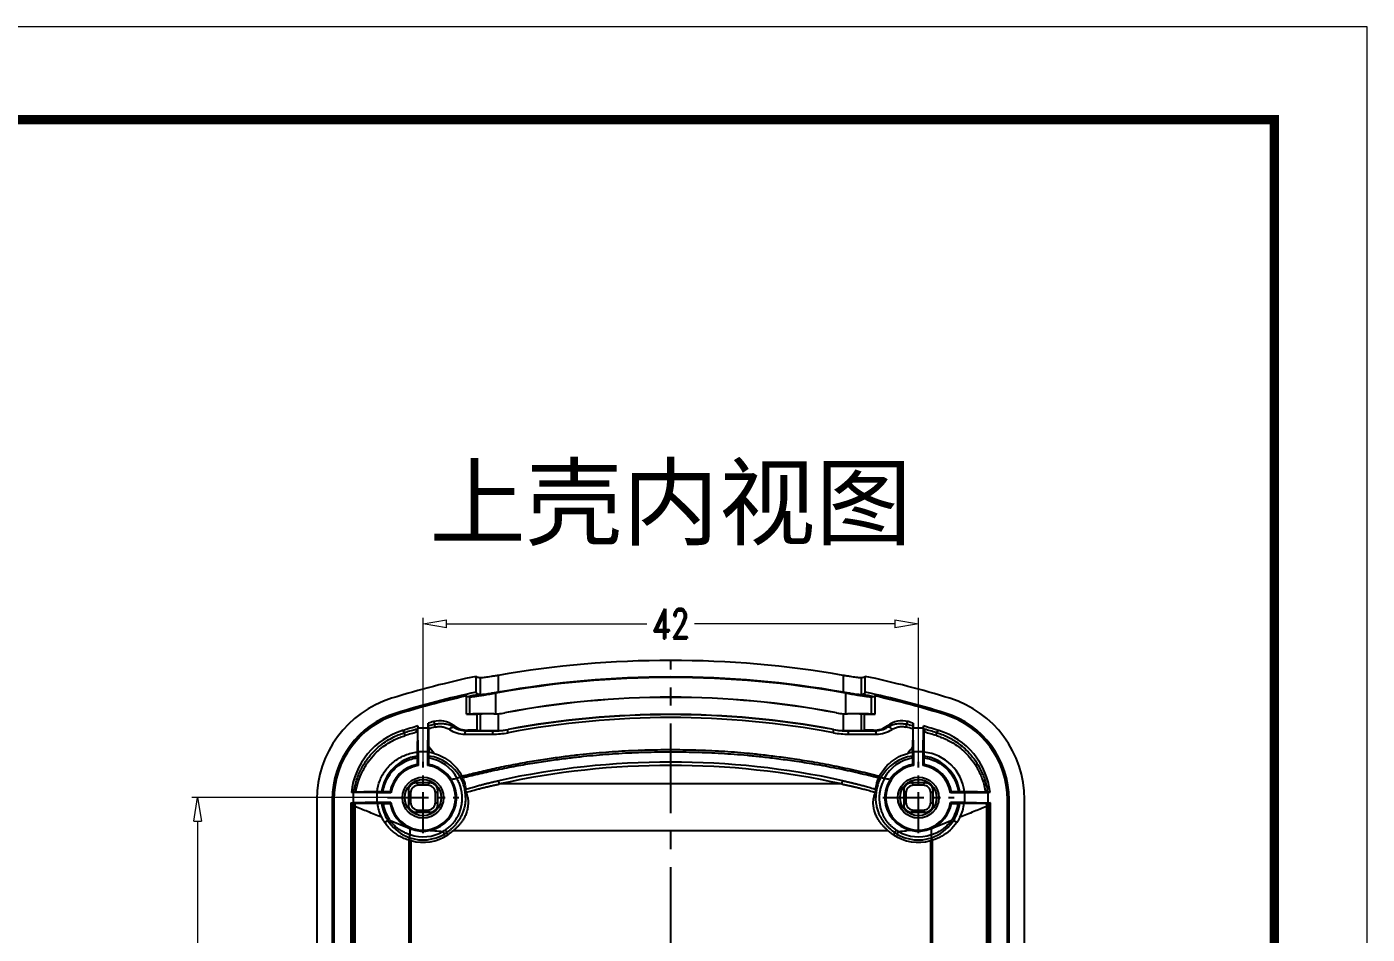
# Model space of a CAD drawing. Header units: millimetres. Extents: x 4688 to 5146, y 1130 to 1448.
# Drawn here: x 5032 to 5145.6, y 1370.7 to 1447.6 of the extents above; entities that cross this region are included whole.
import ezdxf
from ezdxf.enums import TextEntityAlignment as Align

# ---------------------------------------------------------------- set-up
doc = ezdxf.new("R2010")
doc.units = ezdxf.units.MM
doc.linetypes.add('CENTER', pattern=[50.8, 31.75, -6.35, 6.35, -6.35])
for name, color, linetype, lineweight in [('dim', 82, 'Continuous', 9), ('from', 7, 'Continuous', 13), ('text', 212, 'Continuous', 20)]:
    doc.layers.add(name, color=color, linetype=linetype, lineweight=lineweight)
doc.styles.add('ROMAND', font='romand.shx', dxfattribs={"width": 0.75, "bigfont": 'gbcbig.shx'})
doc.styles.add('楷体', font='')
doc.styles.get('楷体').set_extended_font_data('KaiTi_GB2312')
doc.dimstyles.new('YanXiu', dxfattribs={"dimtxt": 2.5, "dimasz": 2.2, "dimexe": 1, "dimexo": 0, "dimgap": 0.66, "dimtad": 0, "dimzin": 9, "dimdsep": 46, "dimtxsty": 'ROMAND', "dimblk": 'CLOSEDBLANK', "dimcen": 0, "dimclrd": 3, "dimclre": 3, "dimclrt": 7, "dimazin": 2, "dimtfac": 1, "dimtofl": 0, "dimtmove": 0, "dimatfit": 3, "dimldrblk": 'CLOSEDBLANK', "dimfxl": 1, "dimlwd": 5, "dimlwe": 5, "dimarcsym": 0})

# ---------------------------------------------------------------- blocks, each defined once
blk = doc.blocks.new('_ClosedBlank')
at = {"color": 0, "linetype": 'ByBlock', "lineweight": -2}
for p, q in [((-1, 0.167), (0, 0)), ((-1, 0.167), (-1, -0.167)), ((0, 0), (-1, -0.167))]:
    blk.add_line(p, q, dxfattribs=at)
blk = doc.blocks.new('*D19')
at = {"layer": 'Defpoints', "color": 0, "transparency": 16777216}
for p in [(5046.47, 1382.3), (5062.56, 1382.3), (5062.56, 1246.3)]:
    blk.add_point(p, dxfattribs=at)
at = {"layer": 'dim', "color": 3, "lineweight": 5, "transparency": 16777216}
for p, q in [((5062.56, 1382.3), (5045.97, 1382.3)), ((5046.47, 1380.3), (5046.47, 1317.08)), ((5046.47, 1248.3), (5046.47, 1311.52)), ((5062.56, 1246.3), (5045.97, 1246.3))]:
    blk.add_line(p, q, dxfattribs=at)
at = {"layer": 'dim', "color": 3, "lineweight": 5, "transparency": 16777216, "xscale": 2, "yscale": 2, "zscale": 2}
for p, rotation in [((5046.47, 1382.3), 90), ((5046.47, 1246.3), 270)]:
    blk.add_blockref('_ClosedBlank', p, dxfattribs=dict(at, rotation=rotation))
at = {"layer": 'dim', "color": 7, "transparency": 16777216, "insert": (5046.47, 1314.3), "char_height": 2.5, "attachment_point": 5, "rotation": 90, "style": 'ROMAND'}
blk.add_mtext('136', dxfattribs=at)
blk = doc.blocks.new('*D22')
at = {"layer": 'Defpoints', "color": 0, "transparency": 16777216}
for p in [(5107.58, 1397.04), (5065.58, 1385.32), (5107.58, 1385.32)]:
    blk.add_point(p, dxfattribs=at)
at = {"layer": 'dim', "color": 3, "lineweight": 5, "transparency": 16777216}
for p, q in [((5065.58, 1385.32), (5065.58, 1397.54)), ((5067.58, 1397.04), (5084.56, 1397.04)), ((5105.58, 1397.04), (5088.6, 1397.04)), ((5107.58, 1385.32), (5107.58, 1397.54))]:
    blk.add_line(p, q, dxfattribs=at)
at = {"layer": 'dim', "color": 3, "lineweight": 5, "transparency": 16777216, "xscale": 2, "yscale": 2, "zscale": 2, "rotation": 180}
blk.add_blockref('_ClosedBlank', (5065.58, 1397.04), dxfattribs=at)
at = {"layer": 'dim', "color": 3, "lineweight": 5, "transparency": 16777216, "xscale": 2, "yscale": 2, "zscale": 2}
blk.add_blockref('_ClosedBlank', (5107.58, 1397.04), dxfattribs=at)
at = {"layer": 'dim', "color": 7, "transparency": 16777216, "insert": (5086.58, 1397.04), "char_height": 2.5, "attachment_point": 5, "style": 'ROMAND'}
blk.add_mtext('42', dxfattribs=at)

msp = doc.modelspace()

# ---------------------------------------------------------------- linework, layer by layer
at = {"color": 1, "linetype": 'CENTER', "ltscale": 0.24}
msp.add_line((5086.581, 1234.671), (5086.581, 1393.926), dxfattribs=at)
at = {"color": 7, "linetype": 'Continuous'}
for p, q in [((5070.084, 1391.241), (5070.084, 1392.579)), ((5070.44, 1392.449), (5070.44, 1391.017)), ((5071.962, 1392.662), (5071.962, 1391.235)), ((5101.2, 1392.662), (5101.2, 1391.235)), ((5102.722, 1392.449), (5102.722, 1391.017)), ((5103.078, 1391.241), (5103.078, 1392.579)), ((5071.759, 1389.403), (5071.759, 1391.15)), ((5101.403, 1391.15), (5101.403, 1389.403)), ((5069.258, 1389.359), (5069.258, 1390.916)), ((5069.553, 1389.38), (5069.553, 1390.816)), ((5103.609, 1389.38), (5103.609, 1390.816)), ((5103.904, 1389.359), (5103.904, 1390.916)), ((5063.306, 1389.469), (5063.348, 1389.335)), ((5069.258, 1389.359), (5070.161, 1389.359)), ((5070.161, 1388.009), (5070.161, 1389.359)), ((5070.44, 1389.379), (5070.44, 1387.99)), ((5071.585, 1389.392), (5071.585, 1389.4)), ((5071.962, 1389.406), (5071.962, 1387.987)), ((5072.525, 1389.481), (5072.524, 1389.489)), ((5100.637, 1389.481), (5100.638, 1389.489)), ((5101.2, 1389.406), (5101.2, 1387.987)), ((5101.577, 1389.392), (5101.577, 1389.4)), ((5102.722, 1389.379), (5102.722, 1387.99)), ((5103.001, 1389.359), (5103.904, 1389.359)), ((5103.001, 1388.009), (5103.001, 1389.359)), ((5109.856, 1389.469), (5109.815, 1389.335)), ((5064.073, 1387.817), (5063.834, 1387.979)), ((5065.052, 1388.099), (5065.106, 1388.114)), ((5065.102, 1387.792), (5065.055, 1387.85)), ((5065.103, 1387.863), (5065.102, 1387.792)), ((5065.145, 1388.372), (5065.106, 1388.114)), ((5065.145, 1388.372), (5065.145, 1388.178)), ((5066.017, 1388.178), (5065.145, 1388.178)), ((5065.181, 1386.178), (5065.145, 1388.178)), ((5065.981, 1386.178), (5066.017, 1388.178)), ((5066.017, 1388.618), (5066.058, 1388.376)), ((5066.017, 1388.178), (5066.017, 1388.618)), ((5069.251, 1387.959), (5071.585, 1387.954)), ((5070.161, 1388.009), (5069.38, 1388.009)), ((5071.585, 1387.977), (5071.585, 1387.954)), ((5072.786, 1388.085), (5072.79, 1388.063)), ((5100.376, 1388.085), (5100.372, 1388.063)), ((5101.577, 1387.977), (5101.577, 1387.954)), ((5101.577, 1387.954), (5103.912, 1387.959)), ((5103.782, 1388.009), (5103.001, 1388.009)), ((5107.105, 1388.376), (5107.145, 1388.618)), ((5107.145, 1388.618), (5107.145, 1388.178)), ((5108.017, 1388.178), (5107.145, 1388.178)), ((5107.181, 1386.178), (5107.145, 1388.178)), ((5107.981, 1386.178), (5108.017, 1388.178)), ((5108.056, 1388.114), (5108.017, 1388.372)), ((5108.017, 1388.178), (5108.017, 1388.372)), ((5108.056, 1388.114), (5108.113, 1388.098)), ((5108.06, 1387.863), (5108.11, 1387.849)), ((5108.06, 1387.786), (5108.06, 1387.863)), ((5108.06, 1387.786), (5108.11, 1387.849)), ((5109.089, 1387.817), (5109.328, 1387.979)), ((5066.535, 1386.035), (5066.068, 1386.61)), ((5066.068, 1386.61), (5066.07, 1386.135)), ((5107.093, 1386.135), (5107.094, 1386.559)), ((5065.089, 1385.671), (5065.088, 1385.099)), ((5065.095, 1386.157), (5065.09, 1385.815)), ((5065.981, 1386.178), (5065.181, 1386.178)), ((5065.181, 1386.178), (5065.181, 1385.019)), ((5065.981, 1385.019), (5065.981, 1386.178)), ((5066.074, 1385.822), (5066.07, 1386.135)), ((5066.078, 1385.101), (5066.076, 1385.656)), ((5107.086, 1385.656), (5107.085, 1385.101)), ((5107.093, 1386.135), (5107.088, 1385.821)), ((5107.981, 1386.178), (5107.181, 1386.178)), ((5107.181, 1386.178), (5107.181, 1385.019)), ((5107.981, 1385.019), (5107.981, 1386.178)), ((5108.072, 1385.815), (5108.067, 1386.157)), ((5108.075, 1385.099), (5108.073, 1385.671)), ((5066.161, 1383.542), (5065.002, 1383.542)), ((5065.002, 1383.542), (5065.193, 1383.351)), ((5065.969, 1383.351), (5065.193, 1383.351)), ((5066.161, 1383.542), (5065.969, 1383.351)), ((5068.912, 1384.072), (5068.769, 1383.996)), ((5101.09, 1383.454), (5072.072, 1383.454)), ((5104.25, 1384.072), (5104.393, 1383.996)), ((5108.161, 1383.542), (5107.002, 1383.542)), ((5107.002, 1383.542), (5107.193, 1383.351)), ((5107.969, 1383.351), (5107.193, 1383.351)), ((5108.161, 1383.542), (5107.969, 1383.351)), ((5056.581, 1382.131), (5056.581, 1246.466)), ((5057.89, 1382.122), (5058.03, 1382.122)), ((5057.89, 1382.122), (5057.89, 1246.475)), ((5058.03, 1382.122), (5058.03, 1246.475)), ((5059.655, 1382.734), (5059.505, 1382.734)), ((5061.655, 1382.698), (5059.655, 1382.734)), ((5059.655, 1382.734), (5059.655, 1381.863)), ((5062.86, 1382.698), (5061.655, 1382.698)), ((5061.655, 1382.698), (5061.655, 1381.898)), ((5062.072, 1382.786), (5061.681, 1382.78)), ((5062.783, 1382.789), (5062.191, 1382.787)), ((5064.337, 1382.878), (5064.528, 1382.687)), ((5064.337, 1382.878), (5064.337, 1381.719)), ((5064.528, 1382.687), (5064.528, 1381.91)), ((5066.825, 1382.878), (5066.634, 1382.687)), ((5066.634, 1381.91), (5066.634, 1382.687)), ((5066.825, 1381.719), (5066.825, 1382.878)), ((5106.337, 1382.878), (5106.528, 1382.687)), ((5106.337, 1382.878), (5106.337, 1381.719)), ((5106.528, 1382.687), (5106.528, 1381.91)), ((5108.825, 1382.878), (5108.634, 1382.687)), ((5108.634, 1381.91), (5108.634, 1382.687)), ((5108.825, 1381.719), (5108.825, 1382.878)), ((5111.507, 1382.698), (5110.302, 1382.698)), ((5110.971, 1382.787), (5110.379, 1382.789)), ((5111.481, 1382.78), (5111.09, 1382.786)), ((5111.507, 1382.698), (5113.507, 1382.734)), ((5111.507, 1381.898), (5111.507, 1382.698)), ((5113.657, 1382.734), (5113.507, 1382.734)), ((5113.507, 1381.863), (5113.507, 1382.734)), ((5115.273, 1382.122), (5115.133, 1382.122)), ((5115.133, 1246.475), (5115.133, 1382.122)), ((5115.273, 1246.475), (5115.273, 1382.122)), ((5116.581, 1246.466), (5116.581, 1382.131)), ((5059.469, 1381.863), (5059.655, 1381.863)), ((5059.469, 1381.863), (5059.66, 1381.831)), ((5059.469, 1381.863), (5059.469, 1246.734)), ((5061.655, 1381.898), (5059.655, 1381.863)), ((5059.819, 1381.544), (5059.66, 1381.544)), ((5059.66, 1247.053), (5059.66, 1381.544)), ((5059.819, 1381.545), (5059.822, 1381.828)), ((5059.819, 1247.052), (5059.819, 1381.545)), ((5061.655, 1381.898), (5062.86, 1381.898)), ((5061.69, 1381.816), (5062.07, 1381.81)), ((5062.197, 1381.809), (5062.782, 1381.807)), ((5064.337, 1381.719), (5064.528, 1381.91)), ((5065.002, 1381.055), (5065.193, 1381.246)), ((5065.002, 1381.055), (5066.161, 1381.055)), ((5065.193, 1381.246), (5065.969, 1381.246)), ((5066.161, 1381.055), (5065.969, 1381.246)), ((5066.825, 1381.719), (5066.634, 1381.91)), ((5106.337, 1381.719), (5106.528, 1381.91)), ((5107.002, 1381.055), (5107.193, 1381.246)), ((5107.002, 1381.055), (5108.161, 1381.055)), ((5107.193, 1381.246), (5107.969, 1381.246)), ((5108.161, 1381.055), (5107.969, 1381.246)), ((5108.825, 1381.719), (5108.634, 1381.91)), ((5110.302, 1381.898), (5111.507, 1381.898)), ((5110.38, 1381.807), (5110.965, 1381.809)), ((5111.092, 1381.81), (5111.472, 1381.816)), ((5111.507, 1381.898), (5113.507, 1381.863)), ((5113.34, 1381.828), (5113.343, 1381.545)), ((5113.343, 1381.545), (5113.343, 1247.052)), ((5113.343, 1381.544), (5113.502, 1381.544)), ((5113.693, 1381.863), (5113.502, 1381.831)), ((5113.502, 1381.831), (5113.502, 1381.544)), ((5113.502, 1381.544), (5113.502, 1247.053)), ((5113.507, 1381.863), (5113.693, 1381.863)), ((5113.693, 1246.734), (5113.693, 1381.863)), ((5062.325, 1380.178), (5062.604, 1380.36)), ((5110.838, 1380.178), (5110.558, 1380.361)), ((5064.39, 1378.684), (5064.459, 1378.892)), ((5064.411, 1362.597), (5064.411, 1378.681)), ((5064.486, 1379.634), (5064.594, 1379.626)), ((5064.486, 1379.157), (5064.486, 1379.634)), ((5064.563, 1362.647), (5064.563, 1378.649)), ((5066.195, 1379.517), (5066.581, 1379.491)), ((5067.266, 1379.43), (5067.397, 1379.206)), ((5105.019, 1379.491), (5068.143, 1379.491)), ((5105.896, 1379.43), (5105.765, 1379.206)), ((5106.967, 1379.517), (5106.581, 1379.491)), ((5108.677, 1379.634), (5108.568, 1379.626)), ((5108.599, 1378.649), (5108.599, 1362.647)), ((5108.677, 1379.634), (5108.677, 1379.157)), ((5108.772, 1378.684), (5108.704, 1378.892)), ((5108.752, 1378.681), (5108.752, 1362.597))]:
    msp.add_line(p, q, dxfattribs=at)
at = {"color": 1, "linetype": 'CENTER', "ltscale": 0.11}
for p, q in [((5065.581, 1379.273), (5065.581, 1385.323)), ((5107.581, 1379.273), (5107.581, 1385.323)), ((5062.556, 1382.298), (5068.606, 1382.298)), ((5104.556, 1382.298), (5110.606, 1382.298))]:
    msp.add_line(p, q, dxfattribs=at)
at = {"color": 7, "linetype": 'Continuous'}
for centre, radius in [((5065.581, 1382.298), 1.741), ((5065.581, 1382.298), 1.539), ((5107.581, 1382.298), 1.741), ((5107.581, 1382.298), 1.539)]:
    msp.add_circle(centre, radius, dxfattribs=at)
for centre, radius, start, end in [((5086.581, 1308.8), 85.126, 80.11124, 99.88876), ((5086.581, 1314.298), 80, 101.90034, 107.21133), ((5086.581, 1309.085), 83.392, 79.7622, 100.2378), ((5086.581, 1309), 83.524, 79.91963, 100.08037), ((5086.581, 1314.298), 80, 72.78867, 78.09966), ((5086.581, 1314.298), 78.691, 102.1012, 107.20399), ((5086.581, 1314.298), 78.459, 101.99955, 102.67725), ((5086.581, 1314.298), 78.459, 77.32275, 78.00045), ((5086.581, 1314.298), 78.691, 72.79601, 77.8988), ((5065.566, 1382.133), 8.985, 107.19763, 180.0137), ((5086.581, 1314.298), 78.551, 102.73995, 107.20399), ((5086.581, 1315.068), 75.737, 79.30357, 100.69643), ((5086.581, 1315.079), 75.718, 79.30207, 100.69793), ((5086.581, 1314.298), 78.551, 72.79601, 77.26005), ((5107.596, 1382.133), 8.985, 359.9863, 72.80237), ((5065.581, 1382.122), 7.691, 107.20399, 180), ((5065.581, 1382.122), 7.551, 107.20399, 180), ((5066.981, 1386.807), 2.001, 53.14634, 105.10895), ((5071.565, 1394.649), 5.258, 270.22532, 274.33319), ((5071.572, 1394.598), 5.198, 270.14854, 272.06856), ((5071.575, 1394.513), 5.113, 272.06874, 280.69669), ((5071.575, 1394.513), 5.121, 274.33573, 280.69825), ((5086.581, 1313.532), 75.819, 79.51698, 100.48302), ((5086.581, 1314.551), 74.532, 79.33507, 100.66491), ((5086.581, 1313.873), 75.461, 79.46986, 100.53014), ((5101.587, 1394.513), 5.121, 259.30174, 265.66428), ((5101.587, 1394.513), 5.113, 259.30329, 267.93128), ((5101.597, 1394.646), 5.254, 265.66551, 269.77599), ((5101.59, 1394.597), 5.197, 267.93134, 269.85155), ((5106.181, 1386.807), 2.001, 74.89096, 126.85371), ((5107.581, 1382.122), 7.551, 0, 72.79601), ((5107.581, 1382.122), 7.691, 0, 72.79601), ((5065.658, 1382.065), 6.189, 107.14299, 173.79192), ((5086.581, 1314.298), 77.112, 106.13976, 107.15683), ((5155.9, 1081.45), 319.583, 106.51472, 106.70135), ((5092.888, 1289.55), 102.405, 105.7727, 106.34263), ((5071.435, 1365.666), 23.082, 105.92301, 106.04611), ((5086.581, 1314.298), 77.112, 105.12607, 105.46673), ((5086.52, 1312.102), 78.971, 104.60292, 105.0175), ((5086.949, 1307.701), 83.1, 104.16588, 104.55858), ((5068.559, 1390.037), 2.468, 211.7198, 217.86067), ((5069.142, 1390.108), 2.426, 236.91162, 269.82356), ((5069.38, 1390.01), 2, 233.16545, 270.00214), ((5069.256, 1389.905), 1.946, 237.32577, 269.85806), ((5065.186, 1398.601), 11.392, 290.90206, 291.60021), ((5071.501, 1394.629), 6.954, 269.84794, 280.66444), ((5071.6, 1394.471), 6.518, 269.8726, 280.52532), ((5071.61, 1394.299), 6.322, 269.77593, 273.19013), ((5071.599, 1394.503), 6.527, 273.18896, 280.4827), ((5101.562, 1394.471), 6.518, 259.47471, 270.12745), ((5101.661, 1394.629), 6.954, 259.33559, 270.15205), ((5101.563, 1394.503), 6.527, 259.51728, 266.81107), ((5101.552, 1394.294), 6.318, 266.8086, 270.22535), ((5103.782, 1390.01), 2, 269.99892, 306.83351), ((5103.907, 1389.904), 1.945, 270.1443, 302.6822), ((5104.02, 1390.109), 2.427, 270.18601, 303.0794), ((5086.215, 1307.696), 83.105, 75.44359, 75.83628), ((5104.614, 1390.03), 2.456, 322.12363, 328.29597), ((5086.641, 1312.099), 78.975, 74.98236, 75.39692), ((5086.581, 1314.298), 77.112, 74.53327, 74.87393), ((5086.581, 1314.298), 77.112, 72.84317, 73.86024), ((5028.355, 1118.668), 280.747, 73.28415, 73.49604), ((5080.437, 1290.115), 101.817, 73.65557, 74.22727), ((5107.504, 1382.065), 6.189, 6.20658, 72.85852), ((5122.33, 1373.829), 19.859, 140.10311, 142.03029), ((5065.6, 1382.289), 3.563, 98.22552, 171.98488), ((5065.498, 1382.372), 3.806, 74.18119, 81.36864), ((5065.606, 1382.262), 3.59, 28.84822, 82.50005), ((5065.532, 1382.374), 3.327, 27.76066, 80.60104), ((5107.555, 1382.263), 3.589, 97.48684, 151.16075), ((5107.628, 1382.376), 3.325, 99.38226, 152.25107), ((5107.678, 1382.31), 3.869, 98.70811, 105.04383), ((5107.66, 1382.331), 3.848, 6.6981, 83.9313), ((5107.562, 1382.289), 3.563, 8.01628, 81.77314), ((5065.589, 1382.294), 2.849, 100.13008, 169.99812), ((5065.581, 1382.298), 2.75, 188.3636, 81.6364), ((5065.581, 1382.298), 2.75, 98.3636, 171.6364), ((5059.557, 1378.507), 8.604, 49.18426, 50.00235), ((5071.641, 1378.465), 8.66, 129.97511, 130.81318), ((5065.59, 1382.292), 2.851, 32.53606, 80.1471), ((5086.581, 1317.109), 68.201, 77.65117, 102.34883), ((5086.581, 1317.456), 67.574, 77.6, 102.4), ((5107.581, 1382.298), 2.75, 98.3636, 351.6364), ((5107.572, 1382.292), 2.851, 99.85202, 147.46496), ((5101.553, 1378.503), 8.61, 49.18441, 50.02731), ((5113.636, 1378.471), 8.653, 129.99992, 130.81347), ((5107.581, 1382.298), 2.75, 8.3636, 81.6364), ((5107.574, 1382.294), 2.849, 10.00191, 79.8699), ((5065.581, 1382.298), 2.849, 247.37135, 32.25259), ((5069.256, 1378.576), 5.399, 98.70101, 103.52882), ((5065.639, 1382.319), 3.55, 359.66223, 28.17115), ((5069.862, 1384.637), 1.105, 207.90506, 210.75905), ((5107.524, 1382.319), 3.551, 151.83221, 180.33423), ((5103.103, 1384.448), 1.208, 337.28159, 341.87259), ((5103.306, 1384.633), 1.099, 329.2669, 332.1151), ((5103.906, 1378.576), 5.399, 76.47118, 81.29896), ((5107.581, 1382.298), 2.849, 147.74741, 292.62885), ((5068.853, 1321.063), 62.376, 98.42379, 98.6194), ((5065.373, 634.874), 747.915, 90.282858, 90.420154), ((5069.403, 1388.349), 8.645, 220.02412, 220.81375), ((5066.702, 1381.851), 2.703, 9.52225, 19.36809), ((5106.46, 1381.851), 2.702, 160.63061, 170.47835), ((5103.794, 1388.319), 8.599, 319.18411, 319.97802), ((5108.071, 680.895), 701.893, 89.57532, 89.721618), ((5104.254, 1320.701), 62.742, 81.38117, 81.57564), ((4916.647, 1381.53), 143.013, 0.00582, 0.1206), ((5064.869, 2022.362), 640.554, 269.548616, 269.71572), ((5065.52, 1382.344), 3.866, 187.8539, 206.30454), ((5065.607, 1382.29), 3.57, 187.72937, 212.72709), ((5065.525, 1382.315), 3.366, 188.65144, 213.25397), ((5069.37, 1376.276), 8.601, 139.18417, 139.98871), ((5065.588, 1382.295), 2.848, 189.87206, 247.22318), ((5107.575, 1382.295), 2.848, 292.7768, 350.12795), ((5103.756, 1376.246), 8.648, 40.01349, 40.81363), ((5107.637, 1382.316), 3.366, 326.75195, 351.34437), ((5107.556, 1382.29), 3.568, 327.2741, 352.27345), ((5107.645, 1382.343), 3.863, 333.68907, 352.15363), ((5108.046, 2060.956), 679.149, 270.289006, 270.446614), ((5065.111, 1382.148), 3.413, 206.39521, 215.26028), ((5065.749, 1382.38), 3.737, 212.70693, 215.70983), ((5065.612, 1382.272), 3.564, 215.59301, 251.15544), ((5107.549, 1382.274), 3.566, 288.8519, 324.39585), ((5107.384, 1382.398), 3.772, 324.31857, 327.30042), ((5065.027, 1383.431), 4.79, 262.35779, 262.60854), ((5065.581, 1382.298), 3.587, 251.7609, 300.42338), ((5067.954, 1379.702), 3.469, 180.54747, 181.13193), ((5065.581, 1382.298), 3.327, 250.77503, 300.42883), ((5065.581, 1382.298), 3.789, 254.40763, 303.86652), ((5071.806, 1434.634), 55.39, 264.58766, 265.29893), ((5065.888, 1381.779), 2.983, 300.39351, 305.04085), ((5107.581, 1382.298), 3.789, 236.13948, 285.59237), ((5107.261, 1381.759), 2.959, 234.94051, 239.62494), ((5107.581, 1382.298), 3.587, 239.57662, 288.23912), ((5101.362, 1434.567), 55.323, 274.70086, 275.41299), ((5107.581, 1382.298), 3.327, 239.57117, 289.22497), ((5105.208, 1379.702), 3.469, 358.86807, 359.45253), ((5108.135, 1383.43), 4.789, 277.39144, 277.64225)]:
    msp.add_arc(centre, radius, start, end, dxfattribs=at)
for centre, major_axis, ratio, start_param, end_param in [((5095.081, 1389.342), (25.9, 0), 0.0087269, 2.971826, 3.0642956), ((5072.412, 1389.376), (2.9, 0), 0.0087269, 1.8597618, 2.971826), ((5095.081, 1389.342), (25, 0), 0.0087269, 2.971826, 3.0615071), ((5072.412, 1389.376), (2, 0), 0.0087269, 1.9967541, 2.971826), ((5100.75, 1389.376), (2.9, 0), 0.0087269, 0.1697667, 1.2818308), ((5100.75, 1389.376), (2, 0), 0.0087269, 0.1697667, 1.1448386), ((5078.081, 1389.342), (25, 0), 0.0087269, 0.0800856, 0.1697667), ((5078.081, 1389.342), (25.9, 0), 0.0087269, 0.077297, 0.1697667), ((5095.081, 1388.027), (25, 0), 0.0087269, -3.0615071, -2.971826), ((5072.412, 1387.993), (2, 0), 0.0087269, -2.971826, -1.9967541), ((5100.75, 1387.993), (2, 0), 0.0087269, -1.1448386, -0.1697667), ((5078.081, 1388.027), (25, 0), 0.0087269, -0.1697667, -0.0800856), ((5065.002, 1382.878), (-0.47, 0.47), 0.9996955, -0.7852459, 0.7852459), ((5065.193, 1382.687), (0.47, -0.47), 0.9996955, 2.3563468, 3.9268385), ((5065.969, 1382.687), (-0.47, -0.47), 0.9996955, 2.3563468, 3.9268385), ((5066.16, 1382.878), (0.47, 0.47), 0.9996955, -0.7852459, 0.7852459), ((5107.002, 1382.878), (-0.47, 0.47), 0.9996955, -0.7852459, 0.7852459), ((5107.193, 1382.687), (0.47, -0.47), 0.9996955, 2.3563468, 3.9268385), ((5107.969, 1382.687), (-0.47, -0.47), 0.9996955, 2.3563468, 3.9268385), ((5108.16, 1382.878), (0.47, 0.47), 0.9996955, -0.7852459, 0.7852459), ((5065.002, 1381.719), (0.47, 0.47), 0.9996955, -3.9268385, -2.3563468), ((5065.193, 1381.91), (0.47, 0.47), 0.9996955, 2.3563468, 3.9268385), ((5065.969, 1381.91), (-0.47, 0.47), 0.9996955, 2.3563468, 3.9268385), ((5066.16, 1381.719), (0.47, -0.47), 0.9996955, -0.7852459, 0.7852459), ((5107.002, 1381.719), (0.47, 0.47), 0.9996955, -3.9268385, -2.3563468), ((5107.193, 1381.91), (0.47, 0.47), 0.9996955, 2.3563468, 3.9268385), ((5107.969, 1381.91), (-0.47, 0.47), 0.9996955, 2.3563468, 3.9268385), ((5108.16, 1381.719), (-0.47, 0.47), 0.9996955, -3.9268385, -2.3563468)]:
    msp.add_ellipse(centre, major_axis=major_axis, ratio=ratio, start_param=start_param, end_param=end_param, dxfattribs=at)
for points, start_tangent, end_tangent in [([(5070.44, 1392.449), (5070.257, 1392.478), (5070.138, 1392.522), (5070.084, 1392.579)], (-0.994465, 0.1050681), (-0.3037825, 0.9527414)), ([(5071.962, 1392.662), (5071.643, 1392.607), (5071.346, 1392.558), (5071.079, 1392.516), (5070.849, 1392.483), (5070.662, 1392.46), (5070.525, 1392.449), (5070.44, 1392.449)], (-0.9851555, -0.1716643), (-0.994465, 0.1050681)), ([(5102.722, 1392.449), (5102.637, 1392.449), (5102.499, 1392.461), (5102.312, 1392.484), (5102.081, 1392.517), (5101.814, 1392.558), (5101.518, 1392.607), (5101.2, 1392.662)], (-0.994465, -0.1050681), (-0.9851555, 0.1716643)), ([(5103.078, 1392.579), (5103.024, 1392.522), (5102.906, 1392.478), (5102.722, 1392.449)], (-0.3037825, -0.9527414), (-0.994465, -0.1050681)), ([(5071.759, 1391.15), (5071.216, 1391.053), (5070.723, 1390.967), (5070.296, 1390.898), (5069.952, 1390.848), (5069.701, 1390.82), (5069.553, 1390.816)], (-0.9840903, -0.177669), (-0.9959137, 0.0903098)), ([(5070.269, 1391.043), (5070.176, 1391.102), (5070.114, 1391.168), (5070.084, 1391.241)], (-0.8899801, 0.4559994), (-0.1828359, 0.9831434)), ([(5070.44, 1391.017), (5070.377, 1391.024), (5070.32, 1391.033), (5070.269, 1391.043)], (-0.9948344, 0.101511), (-0.9762959, 0.21644)), ([(5071.962, 1391.235), (5071.643, 1391.179), (5071.346, 1391.129), (5071.079, 1391.087), (5070.849, 1391.053), (5070.662, 1391.029), (5070.525, 1391.017), (5070.44, 1391.017)], (-0.9845753, -0.1749614), (-0.9948344, 0.101511)), ([(5102.722, 1391.017), (5102.637, 1391.017), (5102.499, 1391.029), (5102.312, 1391.053), (5102.081, 1391.087), (5101.814, 1391.13), (5101.518, 1391.179), (5101.2, 1391.235)], (-0.9948344, -0.101511), (-0.9845753, 0.1749614)), ([(5103.609, 1390.816), (5103.461, 1390.82), (5103.21, 1390.848), (5102.866, 1390.898), (5102.439, 1390.967), (5101.946, 1391.053), (5101.403, 1391.15)], (-0.9959137, -0.0903098), (-0.9840903, 0.177669)), ([(5102.893, 1391.043), (5102.842, 1391.033), (5102.785, 1391.024), (5102.722, 1391.017)], (-0.9762959, -0.21644), (-0.9948344, -0.101511)), ([(5103.078, 1391.241), (5103.048, 1391.168), (5102.986, 1391.102), (5102.893, 1391.043)], (-0.1828359, -0.9831434), (-0.8899801, -0.4559994)), ([(5069.363, 1390.844), (5069.323, 1390.867), (5069.288, 1390.891), (5069.258, 1390.916)], (-0.8841539, 0.4671957), (-0.7315365, 0.6818023)), ([(5069.553, 1390.816), (5069.482, 1390.824), (5069.419, 1390.833), (5069.363, 1390.844)], (-0.9959137, 0.0903098), (-0.9753305, 0.2207499)), ([(5103.8, 1390.844), (5103.743, 1390.833), (5103.68, 1390.824), (5103.609, 1390.816)], (-0.9753305, -0.2207499), (-0.9959137, -0.0903098)), ([(5103.904, 1390.916), (5103.874, 1390.891), (5103.839, 1390.867), (5103.8, 1390.844)], (-0.7315365, -0.6818023), (-0.8841539, -0.4671957)), ([(5059.716, 1382.766), (5059.909, 1383.669), (5060.266, 1384.595), (5060.775, 1385.46), (5061.37, 1386.18), (5061.969, 1386.725), (5062.545, 1387.132), (5063.095, 1387.437), (5063.608, 1387.66), (5064.073, 1387.817)], (0.134966, 0.9908502), (0.9592832, 0.2824461)), ([(5064.057, 1387.552), (5064.044, 1387.681), (5064.049, 1387.773), (5064.073, 1387.817)], (-0.1583281, 0.9873866), (0.8657819, 0.5004216)), ([(5065.055, 1387.85), (5065.038, 1387.973), (5065.037, 1388.059), (5065.052, 1388.099)], (-0.1769444, 0.9842208), (0.8289826, 0.5592743)), ([(5065.102, 1387.792), (5065.1, 1387.237), (5065.097, 1386.692), (5065.095, 1386.157)], (-0.0047037, -0.9999889), (-0.0036513, -0.9999933)), ([(5065.106, 1388.114), (5065.105, 1388.078), (5065.103, 1387.992), (5065.103, 1387.863)], (-0.1510301, -0.9885292), (-0.0047413, -0.9999888)), ([(5066.061, 1388.13), (5066.06, 1388.256), (5066.059, 1388.341), (5066.058, 1388.376)], (-0.0048854, 0.9999881), (-0.1656208, 0.9861895)), ([(5066.068, 1386.61), (5066.066, 1387.124), (5066.063, 1387.631), (5066.061, 1388.13)], (-0.0040439, 0.9999918), (-0.0048854, 0.9999881)), ([(5066.611, 1388.278), (5066.596, 1388.399), (5066.596, 1388.483), (5066.61, 1388.522)], (-0.1609614, 0.9869607), (0.8302109, 0.5574494)), ([(5066.61, 1388.522), (5067, 1388.584), (5067.405, 1388.565), (5067.814, 1388.461), (5068.205, 1388.267)], (0.9671781, 0.2540993), (0.8444101, -0.5356973)), ([(5066.611, 1388.278), (5066.906, 1388.324), (5067.212, 1388.308), (5067.521, 1388.226), (5067.818, 1388.075)], (0.9669164, 0.2550936), (0.8381833, -0.5453887)), ([(5067.818, 1388.075), (5067.958, 1388.21), (5068.096, 1388.278), (5068.205, 1388.267)], (0.6403478, 0.7680851), (0.867095, -0.4981429)), ([(5068.205, 1388.267), (5068.198, 1388.299), (5068.192, 1388.334), (5068.186, 1388.37), (5068.181, 1388.408)], (-0.2238721, 0.9746185), (-0.1142308, 0.9934542)), ([(5069.134, 1387.682), (5069.163, 1387.828), (5069.204, 1387.924), (5069.251, 1387.959)], (0.1312381, 0.9913509), (0.9994803, 0.0322358)), ([(5069.134, 1387.682), (5069.924, 1387.68), (5070.707, 1387.677), (5071.483, 1387.675)], (0.9999952, -0.0031035), (0.9999964, -0.0026928)), ([(5071.483, 1387.675), (5071.508, 1387.822), (5071.544, 1387.919), (5071.585, 1387.954)], (0.1149473, 0.9933716), (0.999321, 0.0368449)), ([(5072.788, 1387.795), (5072.775, 1387.934), (5072.776, 1388.027), (5072.79, 1388.063)], (-0.1200323, 0.99277), (0.9668904, 0.255192)), ([(5100.374, 1387.795), (5100.387, 1387.934), (5100.386, 1388.027), (5100.372, 1388.063)], (0.1200087, 0.9927728), (-0.9669012, 0.2551512)), ([(5101.68, 1387.675), (5101.654, 1387.822), (5101.618, 1387.919), (5101.577, 1387.954)], (-0.1149702, 0.9933689), (-0.9993214, 0.036834)), ([(5101.68, 1387.675), (5102.455, 1387.677), (5103.238, 1387.68), (5104.028, 1387.682)], (0.9999964, 0.002694), (0.9999952, 0.0031046)), ([(5103.782, 1388.009), (5103.812, 1387.997), (5103.843, 1387.985), (5103.876, 1387.973), (5103.912, 1387.959)], (0.9301276, -0.3672366), (0.9345157, -0.355922)), ([(5104.028, 1387.682), (5103.999, 1387.828), (5103.958, 1387.924), (5103.911, 1387.959)], (-0.1312137, 0.9913541), (-0.999477, 0.0323381)), ([(5104.957, 1388.267), (5105.348, 1388.461), (5105.757, 1388.565), (5106.162, 1388.584), (5106.552, 1388.522)], (0.8444081, 0.5357005), (0.9671793, -0.2540949)), ([(5104.981, 1388.408), (5104.975, 1388.363), (5104.967, 1388.317), (5104.957, 1388.267)], (-0.1142286, -0.9934545), (-0.2238755, -0.9746177)), ([(5105.344, 1388.075), (5105.204, 1388.21), (5105.066, 1388.278), (5104.957, 1388.267)], (-0.6403685, 0.7680678), (-0.8671034, -0.4981283)), ([(5105.344, 1388.075), (5105.641, 1388.226), (5105.95, 1388.308), (5106.256, 1388.324), (5106.551, 1388.278)], (0.8381788, 0.5453955), (0.966918, -0.2550873)), ([(5106.551, 1388.278), (5106.566, 1388.399), (5106.567, 1388.483), (5106.552, 1388.522)], (0.1609688, 0.9869595), (-0.8299176, 0.5578859)), ([(5107.101, 1388.13), (5107.099, 1387.615), (5107.096, 1387.091), (5107.094, 1386.559)], (-0.0048854, -0.9999881), (-0.0040217, -0.9999919)), ([(5107.105, 1388.376), (5107.103, 1388.341), (5107.102, 1388.256), (5107.101, 1388.13)], (-0.1656208, -0.9861895), (-0.0048854, -0.9999881)), ([(5108.06, 1387.863), (5108.059, 1387.992), (5108.058, 1388.078), (5108.056, 1388.114)], (-0.0047413, 0.9999888), (-0.1510301, 0.9885292)), ([(5108.067, 1386.157), (5108.065, 1386.69), (5108.062, 1387.234), (5108.06, 1387.786)], (-0.0036514, 0.9999933), (-0.0046994, 0.999989)), ([(5108.11, 1387.849), (5108.127, 1387.972), (5108.128, 1388.058), (5108.113, 1388.098)], (0.1768857, 0.9842314), (-0.830307, 0.5573063)), ([(5109.089, 1387.817), (5109.461, 1387.695), (5109.875, 1387.527), (5110.323, 1387.304), (5110.795, 1387.017), (5111.285, 1386.651), (5111.791, 1386.182), (5112.298, 1385.583), (5112.774, 1384.834), (5113.178, 1383.905), (5113.446, 1382.766)], (0.9592826, -0.2824479), (0.1349207, -0.9908564)), ([(5109.105, 1387.552), (5109.119, 1387.681), (5109.113, 1387.773), (5109.089, 1387.817)], (0.158328, 0.9873866), (-0.8657789, 0.5004267)), ([(5059.889, 1382.769), (5060.085, 1383.63), (5060.438, 1384.508), (5060.931, 1385.326), (5061.503, 1386.006), (5062.072, 1386.519), (5062.618, 1386.902), (5063.137, 1387.191), (5063.62, 1387.402), (5064.057, 1387.552)], (0.148767, 0.9888723), (0.957596, 0.2881145)), ([(5109.105, 1387.552), (5109.455, 1387.435), (5109.844, 1387.276), (5110.267, 1387.065), (5110.713, 1386.793), (5111.178, 1386.448), (5111.66, 1386.006), (5112.147, 1385.44), (5112.607, 1384.732), (5113.003, 1383.852), (5113.274, 1382.769)], (0.9575949, -0.288118), (0.1486831, -0.9888849)), ([(5061.681, 1382.78), (5061.935, 1383.775), (5062.441, 1384.661), (5063.167, 1385.389), (5064.07, 1385.903), (5065.095, 1386.157)], (0.11597, 0.9932527), (0.994576, 0.104012)), ([(5062.191, 1382.787), (5062.318, 1383.345), (5062.571, 1383.936), (5062.978, 1384.525), (5063.503, 1385.019), (5064.06, 1385.361), (5064.593, 1385.567), (5065.089, 1385.671)], (0.1388514, 0.9903132), (0.9913201, 0.1314703)), ([(5065.09, 1385.815), (5065.09, 1385.776), (5065.09, 1385.727), (5065.089, 1385.671)], (-0.0145568, -0.999894), (-0.0033734, -0.9999943)), ([(5066.076, 1385.656), (5066.075, 1385.72), (5066.075, 1385.777), (5066.074, 1385.822)], (-0.0034589, 0.999994), (-0.0154226, 0.9998811)), ([(5066.535, 1386.035), (5067.243, 1385.754), (5067.902, 1385.32), (5068.464, 1384.756), (5068.885, 1384.12)], (0.9620848, -0.2727506), (0.4672555, -0.8841223)), ([(5068.885, 1384.12), (5070.163, 1384.439), (5071.619, 1384.772), (5073.219, 1385.099), (5074.828, 1385.385), (5076.318, 1385.617), (5077.659, 1385.8), (5078.873, 1385.946), (5079.988, 1386.063), (5081.07, 1386.157), (5082.169, 1386.234), (5083.278, 1386.293), (5084.379, 1386.335), (5085.467, 1386.359), (5086.546, 1386.368)], (0.9680957, 0.2505807), (0.9999999, 0.0005035)), ([(5068.946, 1383.982), (5070.224, 1384.295), (5071.68, 1384.622), (5073.276, 1384.941), (5074.879, 1385.221), (5076.361, 1385.447), (5077.696, 1385.626), (5078.904, 1385.768), (5080.014, 1385.882), (5081.092, 1385.974), (5082.186, 1386.05), (5083.291, 1386.107), (5084.388, 1386.148), (5085.471, 1386.172), (5086.546, 1386.18)], (0.9692463, 0.2460928), (0.9999999, 0.0004948)), ([(5086.546, 1386.368), (5087.618, 1386.36), (5088.702, 1386.337), (5089.801, 1386.297), (5090.898, 1386.24), (5091.978, 1386.166), (5093.075, 1386.072), (5094.26, 1385.949), (5095.585, 1385.79), (5097.084, 1385.582), (5098.787, 1385.309), (5100.667, 1384.956), (5102.557, 1384.543), (5104.277, 1384.119)], (0.9999999, 0.0005011), (0.9680905, -0.250601)), ([(5086.546, 1386.18), (5087.614, 1386.173), (5088.694, 1386.15), (5089.79, 1386.111), (5090.883, 1386.055), (5091.958, 1385.983), (5093.052, 1385.891), (5094.231, 1385.771), (5095.551, 1385.615), (5097.043, 1385.412), (5098.738, 1385.146), (5100.61, 1384.801), (5102.498, 1384.397), (5104.216, 1383.981)], (0.9999999, 0.0004924), (0.9692408, -0.2461145)), ([(5104.277, 1384.119), (5104.703, 1384.763), (5105.278, 1385.335), (5105.951, 1385.771), (5106.674, 1386.047)], (0.4670688, 0.884221), (0.9657795, 0.2593644)), ([(5107.088, 1385.821), (5107.087, 1385.776), (5107.087, 1385.72), (5107.086, 1385.656)], (-0.0154219, -0.9998811), (-0.0034587, -0.999994)), ([(5108.073, 1385.671), (5108.073, 1385.727), (5108.072, 1385.776), (5108.072, 1385.815)], (-0.0033735, 0.9999943), (-0.0145554, 0.9998941)), ([(5108.073, 1385.671), (5108.654, 1385.541), (5109.271, 1385.272), (5109.861, 1384.853), (5110.33, 1384.344), (5110.652, 1383.819), (5110.855, 1383.311), (5110.971, 1382.787)], (0.9912208, -0.1322168), (0.1388113, -0.9903189)), ([(5068.44, 1383.913), (5068.452, 1383.916), (5068.464, 1383.919), (5068.476, 1383.924)], (0.9885611, 0.1508209), (0.9137601, 0.4062542)), ([(5068.44, 1383.913), (5068.529, 1383.743), (5068.609, 1383.568), (5068.675, 1383.397), (5068.728, 1383.238), (5068.768, 1383.092), (5068.8, 1382.957), (5068.824, 1382.833), (5068.841, 1382.719), (5068.854, 1382.615), (5068.863, 1382.52), (5068.869, 1382.433), (5068.872, 1382.35), (5068.874, 1382.269)], (0.4911069, -0.8710993), (0.0061167, -0.9999813)), ([(5068.75, 1383.994), (5068.674, 1383.992), (5068.579, 1383.965), (5068.476, 1383.924)], (-0.9811, 0.1935016), (-0.9137601, -0.4062542)), ([(5068.75, 1383.994), (5068.764, 1383.994), (5068.767, 1383.997)], (0.9811, -0.1935016), (0.5433179, 0.8395271)), ([(5068.912, 1384.072), (5068.922, 1384.042), (5068.933, 1384.012), (5068.946, 1383.982)], (0.3107982, -0.9504759), (0.3851235, -0.922865)), ([(5068.946, 1383.982), (5069.024, 1383.776), (5069.087, 1383.577), (5069.136, 1383.382), (5069.172, 1383.19), (5069.198, 1383)], (0.3851251, -0.9228644), (0.1051275, -0.9944588)), ([(5069.198, 1383), (5069.428, 1383.072), (5069.643, 1383.137), (5069.845, 1383.196), (5070.033, 1383.249), (5070.209, 1383.298), (5070.374, 1383.343), (5070.527, 1383.383), (5070.67, 1383.42), (5070.801, 1383.453), (5070.922, 1383.483), (5071.032, 1383.511), (5071.135, 1383.536), (5071.234, 1383.559), (5071.331, 1383.582), (5071.428, 1383.605), (5071.526, 1383.627), (5071.623, 1383.65), (5071.719, 1383.671), (5071.813, 1383.692), (5071.905, 1383.713), (5071.995, 1383.732)], (0.9530107, 0.3029365), (0.9769776, 0.2133419)), ([(5069.252, 1382.748), (5069.485, 1382.817), (5069.702, 1382.88), (5069.905, 1382.936), (5070.095, 1382.987), (5070.273, 1383.034), (5070.439, 1383.077), (5070.594, 1383.116), (5070.738, 1383.151), (5070.871, 1383.183), (5070.992, 1383.212), (5071.103, 1383.238), (5071.206, 1383.262), (5071.305, 1383.285), (5071.403, 1383.307), (5071.5, 1383.329), (5071.598, 1383.351), (5071.696, 1383.372), (5071.792, 1383.393), (5071.886, 1383.413), (5071.978, 1383.433), (5072.072, 1383.454)], (0.9569979, 0.2900948), (0.975328, 0.2207607)), ([(5072.068, 1383.453), (5072.042, 1383.54), (5072.018, 1383.634), (5071.995, 1383.732)], (-0.3042586, 0.9525895), (-0.21043, 0.9776089)), ([(5101.09, 1383.454), (5101.185, 1383.433), (5101.279, 1383.413), (5101.375, 1383.392), (5101.472, 1383.371), (5101.569, 1383.349), (5101.667, 1383.328), (5101.764, 1383.306), (5101.863, 1383.284), (5101.967, 1383.26), (5102.08, 1383.233), (5102.204, 1383.204), (5102.342, 1383.171), (5102.491, 1383.135), (5102.652, 1383.095), (5102.826, 1383.051), (5103.012, 1383.002), (5103.212, 1382.948), (5103.428, 1382.889), (5103.66, 1382.822), (5103.91, 1382.748)], (0.975327, -0.2207651), (0.9569979, -0.2900947)), ([(5101.093, 1383.453), (5101.119, 1383.54), (5101.143, 1383.634), (5101.166, 1383.733)], (0.3042237, 0.9526006), (0.2099831, 0.977705)), ([(5101.167, 1383.732), (5101.258, 1383.712), (5101.352, 1383.692), (5101.447, 1383.67), (5101.544, 1383.648), (5101.642, 1383.626), (5101.739, 1383.604), (5101.836, 1383.581), (5101.935, 1383.558), (5102.038, 1383.533), (5102.15, 1383.506), (5102.274, 1383.475), (5102.41, 1383.441), (5102.558, 1383.403), (5102.718, 1383.361), (5102.89, 1383.315), (5103.075, 1383.265), (5103.274, 1383.209), (5103.487, 1383.146), (5103.717, 1383.077), (5103.964, 1383)], (0.9769779, -0.2133407), (0.9530109, -0.3029362)), ([(5103.964, 1383), (5104.001, 1383.254), (5104.055, 1383.502), (5104.128, 1383.745), (5104.216, 1383.981)], (0.1051527, 0.9944561), (0.3849854, 0.9229227)), ([(5104.288, 1382.269), (5104.291, 1382.377), (5104.297, 1382.499), (5104.31, 1382.632), (5104.329, 1382.778), (5104.358, 1382.935), (5104.396, 1383.102), (5104.444, 1383.268), (5104.497, 1383.426), (5104.554, 1383.569), (5104.612, 1383.699), (5104.668, 1383.812), (5104.722, 1383.913)], (0.0061089, 0.9999813), (0.4911731, 0.871062)), ([(5104.393, 1383.996), (5104.405, 1383.993), (5104.41, 1383.996)], (0.8826973, -0.4699419), (0.7207668, 0.6931777)), ([(5104.412, 1383.994), (5104.488, 1383.992), (5104.584, 1383.965), (5104.686, 1383.924)], (0.9810931, 0.1935365), (0.9137528, -0.4062707)), ([(5104.686, 1383.924), (5104.698, 1383.919), (5104.71, 1383.916), (5104.722, 1383.913)], (0.9137528, -0.4062707), (0.988561, -0.1508215)), ([(5059.889, 1382.769), (5059.8, 1382.768), (5059.741, 1382.767), (5059.716, 1382.766)], (-0.9999719, -0.0074992), (-0.9892086, -0.146514)), ([(5062.191, 1382.787), (5062.145, 1382.786), (5062.105, 1382.786), (5062.072, 1382.786)], (-0.9999897, -0.0045316), (-0.9998905, -0.0148004)), ([(5068.874, 1382.269), (5068.872, 1382.148), (5068.866, 1382.011), (5068.852, 1381.86), (5068.83, 1381.7), (5068.798, 1381.535), (5068.758, 1381.368), (5068.711, 1381.208), (5068.66, 1381.06), (5068.607, 1380.928), (5068.55, 1380.802), (5068.487, 1380.675), (5068.415, 1380.547), (5068.333, 1380.415), (5068.238, 1380.28), (5068.143, 1380.158), (5068.053, 1380.053), (5067.969, 1379.962), (5067.89, 1379.884), (5067.816, 1379.816), (5067.746, 1379.755), (5067.676, 1379.698), (5067.604, 1379.644), (5067.53, 1379.591), (5067.454, 1379.54)], (0.0059844, -0.9999821), (-0.8402688, -0.54217)), ([(5069.189, 1382.298), (5069.186, 1382.167), (5069.176, 1382.018), (5069.158, 1381.855), (5069.131, 1381.683), (5069.093, 1381.504), (5069.045, 1381.324), (5068.99, 1381.152), (5068.93, 1380.994), (5068.869, 1380.852), (5068.804, 1380.717), (5068.731, 1380.581), (5068.65, 1380.443), (5068.557, 1380.301), (5068.451, 1380.154), (5068.346, 1380.022), (5068.247, 1379.909), (5068.155, 1379.81), (5068.069, 1379.724), (5067.989, 1379.649), (5067.914, 1379.582), (5067.839, 1379.518), (5067.762, 1379.456), (5067.683, 1379.396), (5067.601, 1379.336)], (-0.00664, -0.999978), (-0.8180727, -0.5751148)), ([(5069.368, 1382.298), (5069.404, 1381.843), (5069.365, 1381.42), (5069.268, 1381.039), (5069.131, 1380.705), (5068.973, 1380.421), (5068.809, 1380.184), (5068.646, 1379.981), (5068.483, 1379.803), (5068.317, 1379.642), (5068.143, 1379.491)], (0.1649553, -0.9863011), (-0.770339, -0.6376345)), ([(5069.252, 1382.748), (5069.219, 1382.865), (5069.198, 1383)], (-0.3315486, 0.9434381), (-0.1051275, 0.9944588)), ([(5105.019, 1379.491), (5104.838, 1379.649), (5104.667, 1379.816), (5104.501, 1379.998), (5104.338, 1380.204), (5104.176, 1380.443), (5104.021, 1380.726), (5103.888, 1381.058), (5103.795, 1381.435), (5103.758, 1381.852), (5103.795, 1382.298)], (-0.770402, 0.6375585), (0.1649612, 0.9863)), ([(5103.964, 1383), (5103.943, 1382.865), (5103.91, 1382.748)], (-0.1051527, -0.9944561), (-0.331527, -0.9434457)), ([(5105.561, 1379.336), (5105.478, 1379.397), (5105.398, 1379.458), (5105.321, 1379.52), (5105.245, 1379.585), (5105.171, 1379.651), (5105.093, 1379.724), (5105.01, 1379.807), (5104.921, 1379.902), (5104.827, 1380.009), (5104.732, 1380.127), (5104.641, 1380.25), (5104.558, 1380.372), (5104.483, 1380.491), (5104.416, 1380.609), (5104.354, 1380.726), (5104.296, 1380.845), (5104.242, 1380.969), (5104.19, 1381.103), (5104.14, 1381.251), (5104.091, 1381.42), (5104.045, 1381.612), (5104.008, 1381.829), (5103.983, 1382.062), (5103.973, 1382.298)], (-0.8180694, 0.5751196), (-0.0066625, 0.9999778)), ([(5105.708, 1379.54), (5105.631, 1379.592), (5105.556, 1379.645), (5105.484, 1379.7), (5105.413, 1379.758), (5105.344, 1379.818), (5105.273, 1379.884), (5105.196, 1379.959), (5105.114, 1380.046), (5105.029, 1380.145), (5104.943, 1380.254), (5104.861, 1380.368), (5104.787, 1380.481), (5104.721, 1380.591), (5104.662, 1380.701), (5104.608, 1380.81), (5104.558, 1380.922), (5104.511, 1381.037), (5104.466, 1381.162), (5104.423, 1381.3), (5104.381, 1381.456), (5104.344, 1381.635), (5104.313, 1381.836), (5104.294, 1382.051), (5104.288, 1382.269)], (-0.8402551, 0.5421913), (0.0060046, 0.999982)), ([(5111.09, 1382.786), (5111.057, 1382.786), (5111.017, 1382.786), (5110.971, 1382.787)], (-0.9998905, 0.0148004), (-0.9999897, 0.0045316)), ([(5113.446, 1382.766), (5113.421, 1382.767), (5113.362, 1382.768), (5113.274, 1382.769)], (-0.9892086, 0.146514), (-0.9999719, 0.0074992)), ([(5059.66, 1381.831), (5059.683, 1381.83), (5059.739, 1381.829), (5059.822, 1381.828)], (0.9864176, -0.1642568), (0.9999682, -0.0079709)), ([(5062.054, 1380.631), (5060.883, 1381.11), (5059.819, 1381.545)], (-0.9247576, 0.3805568), (-0.9254961, 0.3787573)), ([(5062.07, 1381.81), (5062.104, 1381.81), (5062.147, 1381.809), (5062.197, 1381.809)], (0.9998849, -0.0151747), (0.9999895, -0.0045873)), ([(5110.965, 1381.809), (5111.015, 1381.809), (5111.058, 1381.81), (5111.092, 1381.81)], (0.9999895, 0.0045874), (0.9998848, 0.0151757)), ([(5113.343, 1381.545), (5112.279, 1381.11), (5111.108, 1380.631)], (-0.925496, -0.3787575), (-0.9247575, -0.3805568)), ([(5113.34, 1381.828), (5113.423, 1381.829), (5113.479, 1381.83), (5113.502, 1381.831)], (0.9999682, 0.0079709), (0.9864176, 0.1642568)), ([(5064.39, 1378.684), (5063.963, 1378.842), (5063.569, 1379.042), (5063.21, 1379.277), (5062.883, 1379.545), (5062.588, 1379.845), (5062.325, 1380.178)], (-0.9557993, 0.2940198), (-0.5767019, 0.8169547)), ([(5062.71, 1380.47), (5062.666, 1380.431), (5062.63, 1380.394), (5062.604, 1380.36)], (-0.7736546, -0.6336076), (-0.5380295, -0.842926)), ([(5062.816, 1380.316), (5062.762, 1380.391), (5062.71, 1380.47)], (-0.5906945, 0.8068953), (-0.5487788, 0.8359676)), ([(5062.816, 1380.316), (5062.773, 1380.274), (5062.738, 1380.234), (5062.714, 1380.198)], (-0.741869, -0.6705448), (-0.488041, -0.8728207)), ([(5064.483, 1379.134), (5064.252, 1379.217), (5064.01, 1379.326), (5063.772, 1379.456), (5063.56, 1379.594), (5063.382, 1379.729), (5063.232, 1379.859), (5063.103, 1379.983), (5062.993, 1380.101), (5062.898, 1380.212), (5062.816, 1380.316)], (-0.9521142, 0.3057426), (-0.6008964, 0.7993269)), ([(5064.486, 1379.634), (5063.637, 1379.981), (5062.816, 1380.316)], (-0.9242443, 0.3818015), (-0.9250593, 0.3798227)), ([(5110.346, 1380.316), (5109.525, 1379.981), (5108.677, 1379.634)], (-0.9250592, -0.3798229), (-0.9242443, -0.3818015)), ([(5110.346, 1380.316), (5110.119, 1380.046), (5109.851, 1379.789), (5109.525, 1379.542), (5109.132, 1379.316), (5108.679, 1379.134)], (-0.6005336, -0.7995995), (-0.9521333, -0.3056831)), ([(5110.837, 1380.178), (5110.266, 1379.533), (5109.567, 1379.027), (5108.772, 1378.684)], (-0.5765537, -0.8170593), (-0.9557993, -0.2940198)), ([(5110.453, 1380.47), (5110.4, 1380.392), (5110.346, 1380.316)], (-0.5486711, -0.8360383), (-0.5903632, -0.8071377)), ([(5110.346, 1380.316), (5110.389, 1380.274), (5110.424, 1380.234), (5110.448, 1380.198)], (0.7419288, -0.6704786), (0.4875876, -0.8730741)), ([(5110.453, 1380.47), (5110.497, 1380.431), (5110.533, 1380.394), (5110.558, 1380.36)], (0.7738233, -0.6334015), (0.5384347, -0.8426672)), ([(5111.108, 1380.631), (5110.983, 1380.402), (5110.837, 1380.178)], (-0.4435884, -0.8962306), (-0.5765512, -0.817061)), ([(5064.563, 1378.649), (5064.51, 1378.663), (5064.46, 1378.673), (5064.411, 1378.681)], (-0.9631984, 0.2687915), (-0.9916904, 0.1286475)), ([(5064.459, 1378.892), (5064.453, 1378.958), (5064.463, 1379.041), (5064.483, 1379.134)], (-0.2380405, 0.9712552), (0.2430953, 0.9700024)), ([(5064.483, 1379.134), (5064.485, 1379.149), (5064.484, 1379.157)], (0.2430953, 0.9700024), (-0.2744309, 0.9616068)), ([(5067.454, 1379.54), (5067.395, 1379.503), (5067.332, 1379.467), (5067.266, 1379.43)], (-0.8402034, -0.5422714), (-0.8812602, -0.4726315)), ([(5067.454, 1379.54), (5067.512, 1379.459), (5067.563, 1379.389), (5067.602, 1379.337)], (0.5765372, -0.8170709), (0.6118616, -0.7909648)), ([(5067.692, 1379.153), (5067.654, 1379.209), (5067.616, 1379.266), (5067.601, 1379.336)], (-0.5568352, 0.830623), (-0.0578255, 0.9983267)), ([(5068.143, 1379.491), (5068.049, 1379.414), (5067.959, 1379.344), (5067.871, 1379.279), (5067.782, 1379.215), (5067.692, 1379.153)], (-0.770339, -0.6376345), (-0.8293582, -0.5587173)), ([(5105.47, 1379.152), (5105.316, 1379.26), (5105.165, 1379.373), (5105.019, 1379.491)], (-0.8294332, 0.5586059), (-0.770402, 0.6375585)), ([(5105.47, 1379.152), (5105.508, 1379.209), (5105.546, 1379.266), (5105.561, 1379.336)], (0.5565874, 0.8307891), (0.0516792, 0.9986637)), ([(5105.708, 1379.54), (5105.65, 1379.459), (5105.599, 1379.389), (5105.56, 1379.337)], (-0.5764609, -0.8171247), (-0.6118044, -0.7910091)), ([(5105.896, 1379.43), (5105.833, 1379.465), (5105.77, 1379.502), (5105.708, 1379.54)], (-0.8812592, 0.4726332), (-0.8401953, 0.542284)), ([(5108.752, 1378.681), (5108.703, 1378.673), (5108.652, 1378.663), (5108.599, 1378.649)], (-0.9916904, -0.1286475), (-0.9631984, -0.2687915)), ([(5108.677, 1379.157), (5108.678, 1379.142), (5108.68, 1379.135)], (0, -1), (0.5020895, -0.8648156)), ([(5108.704, 1378.892), (5108.709, 1378.958), (5108.699, 1379.041), (5108.679, 1379.134)], (0.2382562, 0.9712023), (-0.2431126, 0.9699981))]:
    msp.add_spline(points, degree=3, dxfattribs=dict(at, start_tangent=start_tangent, end_tangent=end_tangent))
at = {"layer": 'from'}
msp.add_lwpolyline([(4688.35, 1129.877), (5145.634, 1129.877), (5145.634, 1447.649), (4688.35, 1447.649)], close=True, dxfattribs=at)
at = {"layer": 'from', "const_width": 0.788}
msp.add_lwpolyline([(4696.23, 1137.758), (4696.23, 1439.768), (5137.753, 1439.768), (5137.753, 1137.758), (4696.23, 1137.758)], dxfattribs=at)

# ---------------------------------------------------------------- texts
at = {"layer": 'text', "style": '楷体'}
msp.add_text('上壳内视图', height=6, dxfattribs=at).set_placement((5086.581, 1407.332), align=Align.MIDDLE_CENTER)

# ---------------------------------------------------------------- dimensions: what is measured, and where the dimension line sits
at = {"layer": 'dim'}
dim = msp.add_linear_dim(base=(5107.581, 1397.037), p1=(5065.581, 1385.323), p2=(5107.581, 1385.323), dimstyle='YanXiu', override={"dimasz": 2, "dimexe": 0.49975, "dimgap": 0.49975, "dimzin": 8}, dxfattribs=at)
dim.commit()
dim.dimension.update_dxf_attribs({"geometry": '*D22', "text_midpoint": (5086.581, 1397.037)})
dim = msp.add_linear_dim(base=(5046.474, 1382.298), p1=(5062.556, 1246.298), p2=(5062.556, 1382.298), angle=90, dimstyle='YanXiu', override={"dimasz": 2, "dimexe": 0.49975, "dimgap": 0.49975, "dimzin": 8}, dxfattribs=at)
dim.commit()
dim.dimension.update_dxf_attribs({"geometry": '*D19', "text_midpoint": (5046.474, 1314.298)})

doc.saveas('drawing.dxf')
